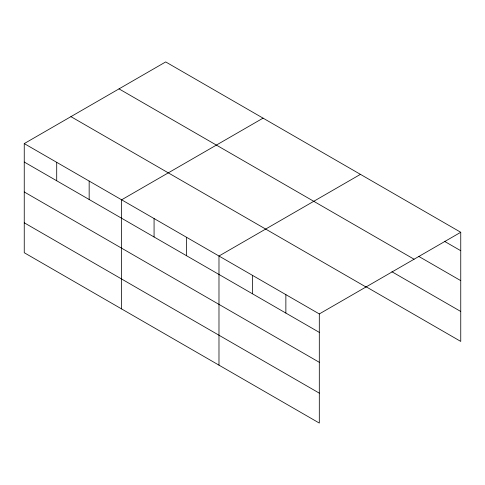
<?xml version="1.0" encoding="UTF-8"?>
<svg xmlns="http://www.w3.org/2000/svg" width="485" height="485" viewBox="0 0 485 485"><rect width="100%" height="100%" fill="white"/><g stroke="black" fill="none" stroke-linecap="round" stroke-linejoin="round"><path stroke-width="0.73" d="M319.306 362.307L319.306 313.94L24.25 143.59L24.25 252.727L319.306 423.072L319.306 362.307L24.25 191.963M365.678 286.52L460.75 341.41L460.75 232.273L165.694 61.928L24.25 143.59M263.064 118.14L121.62 199.808L121.62 308.939M360.434 174.357L218.984 256.019L218.984 365.156M319.306 313.94L460.75 232.273M444.357 241.257L460.75 250.721M418.785 256.419L460.75 280.645M119.019 88.876L414.075 259.22M391.904 271.733L460.75 311.479M70.925 116.642L365.981 286.987M24.25 162.032L319.306 332.383M24.25 222.797L319.306 393.147M285.865 294.631L285.865 313.074M252.424 275.328L252.424 293.771M186.531 237.28L186.531 255.728M154.072 218.541L154.072 236.989M89.161 181.069L89.161 199.511M56.709 162.329L56.709 180.772"/></g></svg>
